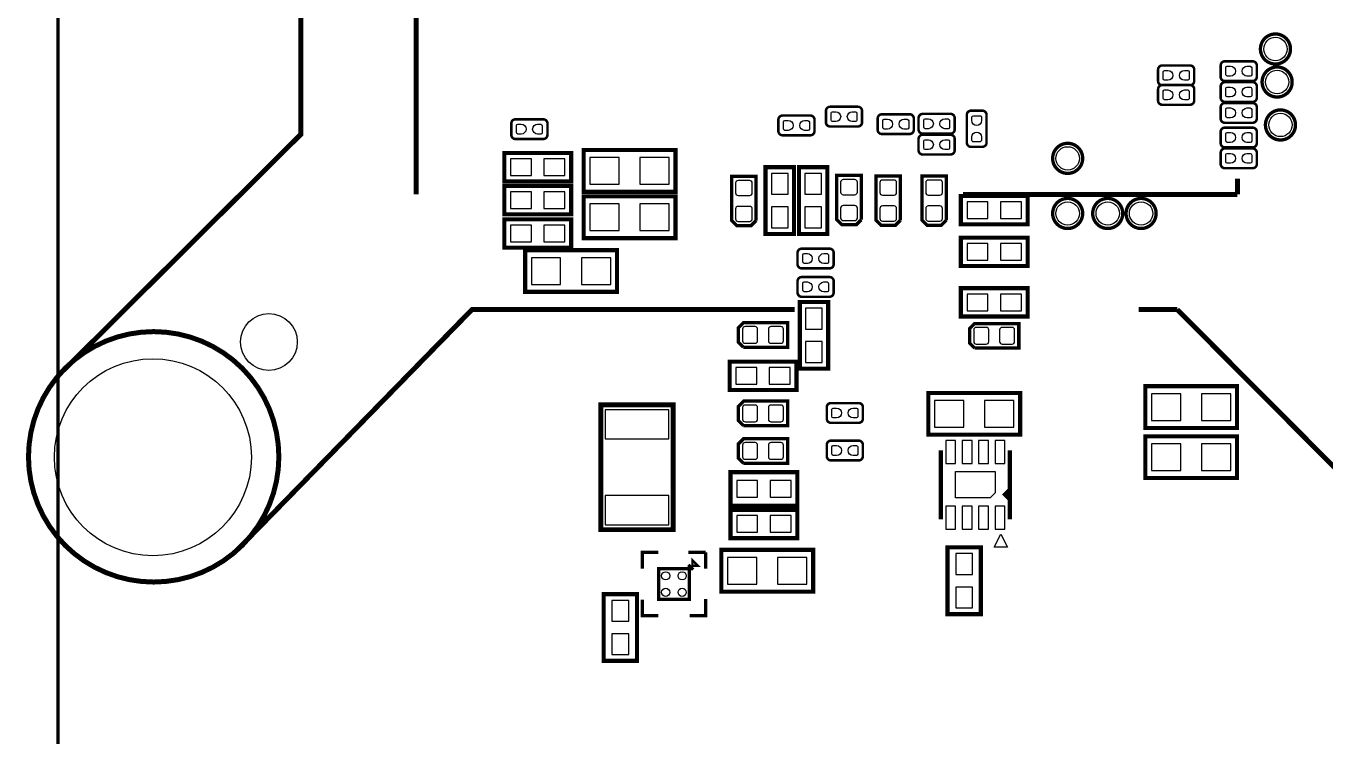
# Model space of a CAD drawing. Extents: x 6 to 176, y -11 to 159.
# Drawn here: x 81.89 to 121.42, y 52.07 to 73.67 of the extents above; entities that cross this region are included whole.
import ezdxf

# ---------------------------------------------------------------- set-up
doc = ezdxf.new("R2010")
doc.units = 0
for name, color, linetype in [('BG_SILKSCREEN_BOTTOM', 122, 'CONTINUOUS'), ('PG_NEW_SLIK-BOT', 231, 'CONTINUOUS'), ('PG_SILKSCREEN_BOTTOM', 122, 'CONTINUOUS'), ('PIN_BOTTOM', 12, 'CONTINUOUS')]:
    doc.layers.add(name, color=color, linetype=linetype)

msp = doc.modelspace()

# ---------------------------------------------------------------- linework, layer by layer
at = {"layer": 'BG_SILKSCREEN_BOTTOM', "const_width": 0.1524}
for points in [[(93.757242, 89.367106), (93.757242, 68.55079)], [(83.0326, 63.1952), (90.253312, 70.38086), (90.253312, 82.9818), (90.2208, 82.9818)], [(118.757446, 69.028818), (118.757446, 68.55079)], [(110.404656, 68.55079), (118.757446, 68.55079)], [(88.3412, 57.7596), (95.460312, 65.04686), (95.462852, 65.0494), (105.283, 65.0494)], [(115.745514, 65.047114), (116.923312, 65.047114)], [(124.2568, 57.6834), (116.923312, 65.047114)]]:
    msp.add_lwpolyline(points, dxfattribs=at)
msp.add_lwpolyline([(89.581228, 60.56503, 1), (81.961228, 60.56503, 1), (89.581228, 60.56503)], format="xyb", dxfattribs=at)
at = {"layer": 'PG_NEW_SLIK-BOT'}
for points, const_width in [([(120.3706, 72.9742, 1), (119.4562, 72.9742, 1), (120.3706, 72.9742)], 0.1016), ([(116.467636, 72.472804, 0.414214), (116.340636, 72.345804)], 0.0762), ([(117.44071, 72.345804, 0.414214), (117.31371, 72.472804)], 0.0762), ([(118.372636, 72.599804, 0.414214), (118.245636, 72.472804)], 0.0762), ([(119.34571, 72.472804, 0.414214), (119.21871, 72.599804)], 0.0762), ([(120.4214, 71.96963, 1), (119.507, 71.96963, 1), (120.4214, 71.96963)], 0.1016), ([(116.340636, 71.999602, 0.414214), (116.467636, 71.872602)], 0.0762), ([(117.31371, 71.872602, 0.414214), (117.44071, 71.999602)], 0.0762), ([(118.245636, 72.126602, 0.414214), (118.372636, 71.999602)], 0.0762), ([(118.372636, 71.964804, 0.414214), (118.245636, 71.837804)], 0.0762), ([(119.21871, 71.999602, 0.414214), (119.34571, 72.126602)], 0.0762), ([(119.34571, 71.837804, 0.414214), (119.21871, 71.964804)], 0.0762), ([(116.467636, 71.877174, 0.414214), (116.340636, 71.750174)], 0.0762), ([(117.44071, 71.750174, 0.414214), (117.31371, 71.877174)], 0.0762), ([(106.35869, 71.217028, 0.414214), (106.23169, 71.090028)], 0.0762), ([(107.331764, 71.090028, 0.414214), (107.204764, 71.217028)], 0.0762), ([(116.340636, 71.403972, 0.414214), (116.467636, 71.276972)], 0.0762), ([(117.31371, 71.276972, 0.414214), (117.44071, 71.403972)], 0.0762), ([(118.245636, 71.491602, 0.414214), (118.372636, 71.364602)], 0.0762), ([(118.372636, 71.329804, 0.414214), (118.245636, 71.202804)], 0.0762), ([(119.21871, 71.364602, 0.414214), (119.34571, 71.491602)], 0.0762), ([(119.34571, 71.202804, 0.414214), (119.21871, 71.329804)], 0.0762), ([(120.523, 70.6628, 1), (119.6086, 70.6628, 1), (120.523, 70.6628)], 0.1016), ([(96.782636, 70.835774, 0.414214), (96.655636, 70.708774)], 0.0762), ([(97.75571, 70.708774, 0.414214), (97.62871, 70.835774)], 0.0762), ([(104.91089, 70.949058, 0.414214), (104.78389, 70.822058)], 0.0762), ([(105.883964, 70.822058, 0.414214), (105.756964, 70.949058)], 0.0762), ([(106.23169, 70.743826, 0.414214), (106.35869, 70.616826)], 0.0762), ([(107.204764, 70.616826, 0.414214), (107.331764, 70.743826)], 0.0762), ([(107.93349, 70.988428, 0.414214), (107.80649, 70.861428)], 0.0762), ([(108.906564, 70.861428, 0.414214), (108.779564, 70.988428)], 0.0762), ([(109.177836, 70.999604, 0.414214), (109.050836, 70.872604)], 0.0762), ([(110.15091, 70.872604, 0.414214), (110.02391, 70.999604)], 0.0762), ([(110.646972, 71.097394, 0.414214), (110.519972, 70.970394)], 0.0762), ([(111.120174, 70.970394, 0.414214), (110.993174, 71.097394)], 0.0762), ([(118.245636, 70.856602, 0.414214), (118.372636, 70.729602)], 0.0762), ([(119.21871, 70.729602, 0.414214), (119.34571, 70.856602)], 0.0762), ([(96.655636, 70.362572, 0.414214), (96.782636, 70.235572)], 0.0762), ([(97.62871, 70.235572, 0.414214), (97.75571, 70.362572)], 0.0762), ([(104.78389, 70.475856, 0.414214), (104.91089, 70.348856)], 0.0762), ([(105.756964, 70.348856, 0.414214), (105.883964, 70.475856)], 0.0762), ([(107.80649, 70.515226, 0.414214), (107.93349, 70.388226)], 0.0762), ([(108.779564, 70.388226, 0.414214), (108.906564, 70.515226)], 0.0762), ([(109.050836, 70.526402, 0.414214), (109.177836, 70.399402)], 0.0762), ([(109.177836, 70.364604, 0.414214), (109.050836, 70.237604)], 0.0762), ([(110.02391, 70.399402, 0.414214), (110.15091, 70.526402)], 0.0762), ([(110.15091, 70.237604, 0.414214), (110.02391, 70.364604)], 0.0762), ([(118.372636, 70.581774, 0.414214), (118.245636, 70.454774)], 0.0762), ([(119.34571, 70.454774, 0.414214), (119.21871, 70.581774)], 0.0762), ([(110.519972, 70.12432, 0.414214), (110.646972, 69.99732)], 0.0762), ([(110.993174, 69.99732, 0.414214), (111.120174, 70.12432)], 0.0762), ([(114.046, 69.6468, 1), (113.1316, 69.6468, 1), (114.046, 69.6468)], 0.1016), ([(118.245636, 70.108572, 0.414214), (118.372636, 69.981572)], 0.0762), ([(118.37289, 69.947028, 0.414214), (118.24589, 69.820028)], 0.0762), ([(119.21871, 69.981572, 0.414214), (119.34571, 70.108572)], 0.0762), ([(119.345964, 69.820028, 0.414214), (119.218964, 69.947028)], 0.0762), ([(109.050836, 69.891402, 0.414214), (109.177836, 69.764402)], 0.0762), ([(110.02391, 69.764402, 0.414214), (110.15091, 69.891402)], 0.0762), ([(118.24589, 69.473826, 0.414214), (118.37289, 69.346826)], 0.0762), ([(119.218964, 69.346826, 0.414214), (119.345964, 69.473826)], 0.0762), ([(114.046, 67.9704, 1), (113.1316, 67.9704, 1), (114.046, 67.9704)], 0.1016), ([(115.2652, 67.9704, 1), (114.3508, 67.9704, 1), (115.2652, 67.9704)], 0.1016), ([(116.2812, 67.9704, 1), (115.3668, 67.9704, 1), (116.2812, 67.9704)], 0.1016), ([(105.49509, 66.899028, 0.414214), (105.36809, 66.772028)], 0.0762), ([(106.468164, 66.772028, 0.414214), (106.341164, 66.899028)], 0.0762), ([(105.36809, 66.425826, 0.414214), (105.49509, 66.298826)], 0.0762), ([(106.341164, 66.298826, 0.414214), (106.468164, 66.425826)], 0.0762), ([(105.49509, 66.035428, 0.414214), (105.36809, 65.908428)], 0.0762), ([(106.468164, 65.908428, 0.414214), (106.341164, 66.035428)], 0.0762), ([(105.36809, 65.562226, 0.414214), (105.49509, 65.435226)], 0.0762), ([(106.341164, 65.435226, 0.414214), (106.468164, 65.562226)], 0.0762), ([(106.38409, 62.200028, 0.414214), (106.25709, 62.073028)], 0.0762), ([(107.357164, 62.073028, 0.414214), (107.230164, 62.200028)], 0.0762), ([(106.25709, 61.726826, 0.414214), (106.38409, 61.599826)], 0.0762), ([(107.230164, 61.599826, 0.414214), (107.357164, 61.726826)], 0.0762), ([(106.38409, 61.057028, 0.414214), (106.25709, 60.930028)], 0.0762), ([(107.357164, 60.930028, 0.414214), (107.230164, 61.057028)], 0.0762), ([(106.25709, 60.583826, 0.414214), (106.38409, 60.456826)], 0.0762), ([(107.230164, 60.456826, 0.414214), (107.357164, 60.583826)], 0.0762)]:
    msp.add_lwpolyline(points, format="xyb", dxfattribs=dict(at, const_width=const_width))
for points, const_width in [([(116.340636, 72.345804), (116.340636, 71.999602)], 0.0762), ([(117.31371, 72.472804), (116.467636, 72.472804)], 0.0762), ([(117.44071, 71.999602), (117.44071, 72.345804)], 0.0762), ([(118.245636, 72.472804), (118.245636, 72.126602)], 0.0762), ([(119.21871, 72.599804), (118.372636, 72.599804)], 0.0762), ([(119.34571, 72.126602), (119.34571, 72.472804)], 0.0762), ([(118.372636, 71.999602), (119.21871, 71.999602)], 0.0762), ([(119.21871, 71.964804), (118.372636, 71.964804)], 0.0762), ([(116.340636, 71.750174), (116.340636, 71.403972)], 0.0762), ([(117.31371, 71.877174), (116.467636, 71.877174)], 0.0762), ([(116.467636, 71.872602), (117.31371, 71.872602)], 0.0762), ([(117.44071, 71.403972), (117.44071, 71.750174)], 0.0762), ([(118.245636, 71.837804), (118.245636, 71.491602)], 0.0762), ([(119.34571, 71.491602), (119.34571, 71.837804)], 0.0762), ([(107.204764, 71.217028), (106.35869, 71.217028)], 0.0762), ([(116.467636, 71.276972), (117.31371, 71.276972)], 0.0762), ([(118.245636, 71.202804), (118.245636, 70.856602)], 0.0762), ([(118.372636, 71.364602), (119.21871, 71.364602)], 0.0762), ([(119.21871, 71.329804), (118.372636, 71.329804)], 0.0762), ([(119.34571, 70.856602), (119.34571, 71.202804)], 0.0762), ([(97.62871, 70.835774), (96.782636, 70.835774)], 0.0762), ([(104.78389, 70.822058), (104.78389, 70.475856)], 0.0762), ([(105.756964, 70.949058), (104.91089, 70.949058)], 0.0762), ([(105.883964, 70.475856), (105.883964, 70.822058)], 0.0762), ([(106.23169, 71.090028), (106.23169, 70.743826)], 0.0762), ([(107.331764, 70.743826), (107.331764, 71.090028)], 0.0762), ([(107.80649, 70.861428), (107.80649, 70.515226)], 0.0762), ([(108.779564, 70.988428), (107.93349, 70.988428)], 0.0762), ([(108.906564, 70.515226), (108.906564, 70.861428)], 0.0762), ([(109.050836, 70.872604), (109.050836, 70.526402)], 0.0762), ([(110.02391, 70.999604), (109.177836, 70.999604)], 0.0762), ([(110.15091, 70.526402), (110.15091, 70.872604)], 0.0762), ([(110.519972, 70.970394), (110.519972, 70.12432)], 0.0762), ([(110.993174, 71.097394), (110.646972, 71.097394)], 0.0762), ([(111.120174, 70.12432), (111.120174, 70.970394)], 0.0762), ([(96.655636, 70.708774), (96.655636, 70.362572)], 0.0762), ([(97.75571, 70.362572), (97.75571, 70.708774)], 0.0762), ([(104.91089, 70.348856), (105.756964, 70.348856)], 0.0762), ([(106.35869, 70.616826), (107.204764, 70.616826)], 0.0762), ([(107.93349, 70.388226), (108.779564, 70.388226)], 0.0762), ([(109.177836, 70.399402), (110.02391, 70.399402)], 0.0762), ([(110.02391, 70.364604), (109.177836, 70.364604)], 0.0762), ([(118.245636, 70.454774), (118.245636, 70.108572)], 0.0762), ([(118.372636, 70.729602), (119.21871, 70.729602)], 0.0762), ([(119.21871, 70.581774), (118.372636, 70.581774)], 0.0762), ([(119.34571, 70.108572), (119.34571, 70.454774)], 0.0762), ([(96.782636, 70.235572), (97.62871, 70.235572)], 0.0762), ([(109.050836, 70.237604), (109.050836, 69.891402)], 0.0762), ([(110.15091, 69.891402), (110.15091, 70.237604)], 0.0762), ([(110.646972, 69.99732), (110.993174, 69.99732)], 0.0762), ([(118.372636, 69.981572), (119.21871, 69.981572)], 0.0762), ([(119.218964, 69.947028), (118.37289, 69.947028)], 0.0762), ([(98.4758, 69.81063), (96.4438, 69.81063), (96.4438, 68.94703), (98.4758, 68.94703), (98.4758, 69.81063)], 0.127), ([(98.8568, 68.6308), (101.6508, 68.6308), (101.6508, 69.9008), (98.8568, 69.9008), (98.8568, 68.6308)], 0.127), ([(109.177836, 69.764402), (110.02391, 69.764402)], 0.0762), ([(118.24589, 69.820028), (118.24589, 69.473826)], 0.0762), ([(119.345964, 69.473826), (119.345964, 69.820028)], 0.0762), ([(104.394, 69.37883), (104.394, 67.34683), (105.2576, 67.34683), (105.2576, 69.37883), (104.394, 69.37883)], 0.127), ([(105.41, 69.37883), (105.41, 67.34683), (106.2736, 67.34683), (106.2736, 69.37883), (105.41, 69.37883)], 0.127), ([(118.37289, 69.346826), (119.218964, 69.346826)], 0.0762), ([(98.4758, 68.8086), (96.4438, 68.8086), (96.4438, 67.945), (98.4758, 67.945), (98.4758, 68.8086)], 0.127), ([(104.10698, 67.7545), (104.10698, 69.1007), (103.36022, 69.1007), (103.36022, 67.75958), (103.5177, 67.6021), (103.954834, 67.6021), (104.107234, 67.7545)], 0.1016), ([(107.30738, 67.7799), (107.30738, 69.1261), (106.56062, 69.1261), (106.56062, 67.78498), (106.7181, 67.6275), (107.155234, 67.6275), (107.307634, 67.7799)], 0.1016), ([(108.50118, 67.76593), (108.50118, 69.11213), (107.75442, 69.11213), (107.75442, 67.77101), (107.9119, 67.61353), (108.349034, 67.61353), (108.501434, 67.76593)], 0.1016), ([(109.89818, 67.76593), (109.89818, 69.11213), (109.15142, 69.11213), (109.15142, 67.77101), (109.3089, 67.61353), (109.746034, 67.61353), (109.898434, 67.76593)], 0.1016), ([(98.8568, 67.21983), (101.6508, 67.21983), (101.6508, 68.48983), (98.8568, 68.48983), (98.8568, 67.21983)], 0.127), ([(112.3696, 68.5038), (110.3376, 68.5038), (110.3376, 67.6402), (112.3696, 67.6402), (112.3696, 68.5038)], 0.127), ([(98.4758, 67.7926), (96.4438, 67.7926), (96.4438, 66.929), (98.4758, 66.929), (98.4758, 67.7926)], 0.127), ([(112.3696, 67.2338), (110.3376, 67.2338), (110.3376, 66.3702), (112.3696, 66.3702), (112.3696, 67.2338)], 0.127), ([(99.8728, 66.8528), (97.0788, 66.8528), (97.0788, 65.5828), (99.8728, 65.5828), (99.8728, 66.8528)], 0.127), ([(106.341164, 66.899028), (105.49509, 66.899028)], 0.0762), ([(105.36809, 66.772028), (105.36809, 66.425826)], 0.0762), ([(106.468164, 66.425826), (106.468164, 66.772028)], 0.0762), ([(105.49509, 66.298826), (106.341164, 66.298826)], 0.0762), ([(106.341164, 66.035428), (105.49509, 66.035428)], 0.0762), ([(105.36809, 65.908428), (105.36809, 65.562226)], 0.0762), ([(106.468164, 65.562226), (106.468164, 65.908428)], 0.0762), ([(112.3696, 65.69583), (110.3376, 65.69583), (110.3376, 64.83223), (112.3696, 64.83223), (112.3696, 65.69583)], 0.127), ([(105.4354, 65.278), (105.4354, 63.246), (106.299, 63.246), (106.299, 65.278), (105.4354, 65.278)], 0.127), ([(105.49509, 65.435226), (106.341164, 65.435226)], 0.0762), ([(103.7209, 63.90005), (105.0671, 63.90005), (105.0671, 64.64681), (103.72598, 64.64681), (103.5685, 64.48933), (103.5685, 64.052196), (103.7209, 63.899796)], 0.1016), ([(110.7567, 63.87465), (112.1029, 63.87465), (112.1029, 64.62141), (110.76178, 64.62141), (110.6043, 64.46393), (110.6043, 64.026796), (110.7567, 63.874396)], 0.1016), ([(103.3018, 62.59703), (105.3338, 62.59703), (105.3338, 63.46063), (103.3018, 63.46063), (103.3018, 62.59703)], 0.127), ([(112.141, 62.5094), (109.347, 62.5094), (109.347, 61.2394), (112.141, 61.2394), (112.141, 62.5094)], 0.127), ([(118.745, 62.7126), (115.951, 62.7126), (115.951, 61.4426), (118.745, 61.4426), (118.745, 62.7126)], 0.127), ([(99.382326, 58.34888), (99.382326, 62.14872), (101.582474, 62.14872), (101.582474, 58.34888), (99.382326, 58.34888)], 0.150114), ([(103.7209, 61.51245), (105.0671, 61.51245), (105.0671, 62.25921), (103.72598, 62.25921), (103.5685, 62.10173), (103.5685, 61.664596), (103.7209, 61.512196)], 0.1016), ([(107.230164, 62.200028), (106.38409, 62.200028)], 0.0762), ([(107.357164, 61.726826), (107.357164, 62.073028)], 0.0762), ([(106.38409, 61.599826), (107.230164, 61.599826)], 0.0762), ([(103.7209, 60.36945), (105.0671, 60.36945), (105.0671, 61.11621), (103.72598, 61.11621), (103.5685, 60.95873), (103.5685, 60.521596), (103.7209, 60.369196)], 0.1016), ([(107.230164, 61.057028), (106.38409, 61.057028)], 0.0762), ([(107.357164, 60.583826), (107.357164, 60.930028)], 0.0762), ([(118.745, 61.1886), (115.951, 61.1886), (115.951, 59.9186), (118.745, 59.9186), (118.745, 61.1886)], 0.127), ([(106.38409, 60.456826), (107.230164, 60.456826)], 0.0762), ([(109.728762, 60.765436), (109.728762, 58.665364)], 0.127), ([(111.828834, 58.665364), (111.828834, 59.265312), (111.67872, 59.415426), (111.828834, 59.565286), (111.828834, 59.215274), (111.828834, 60.765436)], 0.127), ([(103.3272, 59.0804), (105.3592, 59.0804), (105.3592, 60.0964), (103.3272, 60.0964), (103.3272, 59.0804)], 0.127), ([(103.3272, 58.0898), (105.3592, 58.0898), (105.3592, 58.9534), (103.3272, 58.9534), (103.3272, 58.0898)], 0.127), ([(103.0478, 56.4642), (105.8418, 56.4642), (105.8418, 57.7342), (103.0478, 57.7342), (103.0478, 56.4642)], 0.127), ([(110.9472, 55.7784), (110.9472, 57.8104), (109.9312, 57.8104), (109.9312, 55.7784), (110.9472, 55.7784)], 0.127), ([(100.4824, 54.356), (100.4824, 56.388), (99.4664, 56.388), (99.4664, 54.356), (100.4824, 54.356)], 0.127)]:
    msp.add_lwpolyline(points, dxfattribs=dict(at, const_width=const_width))
at = {"layer": 'PG_SILKSCREEN_BOTTOM'}
for points, const_width in [([(82.855308, 44.29887), (82.855308, 114.798856)], 0.100076), ([(106.25709, 62.073028), (106.25709, 61.726826)], 0.0762), ([(106.25709, 60.930028), (106.25709, 60.583826)], 0.0762), ([(101.13518, 57.657746), (100.640134, 57.657746), (100.640134, 57.1627)], 0.100076), ([(102.570026, 57.657746), (102.045008, 57.657746)], 0.100076), ([(102.30866, 57.25922), (102.181406, 57.386474), (102.181406, 57.25922), (102.30866, 57.25922)], 0.100076), ([(102.570026, 57.1627), (102.570026, 57.657746)], 0.100076), ([(102.070154, 57.157874), (101.140006, 57.157874), (101.140006, 56.227726), (102.070154, 56.227726), (102.070154, 57.157874)], 0.100076), ([(102.190042, 57.127902), (102.040182, 57.277762)], 0.100076), ([(100.640134, 56.2229), (100.640134, 55.727854), (101.13518, 55.727854)], 0.100076), ([(102.08514, 55.727854), (102.570026, 55.727854), (102.570026, 56.242712)], 0.100076)]:
    msp.add_lwpolyline(points, dxfattribs=dict(at, const_width=const_width))
msp.add_lwpolyline([(111.556546, 58.213498), (111.756698, 57.813448), (111.356648, 57.813448)], close=True, dxfattribs=at)
at = {"layer": 'PIN_BOTTOM'}
for points in [[(118.54561, 72.149716), (118.44401, 72.149716, -0.375524), (118.401592, 72.19823), (118.401592, 72.41413, -0.365699), (118.44401, 72.449944), (118.54561, 72.449944, -0.999521)], [(119.04599, 72.449944), (119.14759, 72.449944, -0.375524), (119.190008, 72.40143), (119.190008, 72.18553, -0.365699), (119.14759, 72.149716), (119.04599, 72.149716, -0.999521)], [(116.64061, 72.022716), (116.53901, 72.022716, -0.375524), (116.496592, 72.07123), (116.496592, 72.28713, -0.365699), (116.53901, 72.322944), (116.64061, 72.322944, -0.999521)], [(117.14099, 72.322944), (117.24259, 72.322944, -0.375524), (117.285008, 72.27443), (117.285008, 72.05853, -0.365699), (117.24259, 72.022716), (117.14099, 72.022716, -0.999521)], [(116.64061, 71.427086), (116.53901, 71.427086, -0.375524), (116.496592, 71.4756), (116.496592, 71.6915, -0.365699), (116.53901, 71.727314), (116.64061, 71.727314, -0.999521)], [(117.14099, 71.727314), (117.24259, 71.727314, -0.375524), (117.285008, 71.6788), (117.285008, 71.4629, -0.365699), (117.24259, 71.427086), (117.14099, 71.427086, -0.999521)], [(118.54561, 71.514716), (118.44401, 71.514716, -0.375524), (118.401592, 71.56323), (118.401592, 71.77913, -0.365699), (118.44401, 71.814944), (118.54561, 71.814944, -0.999521)], [(119.04599, 71.814944), (119.14759, 71.814944, -0.375524), (119.190008, 71.76643), (119.190008, 71.55053, -0.365699), (119.14759, 71.514716), (119.04599, 71.514716, -0.999521)], [(118.54561, 70.879716), (118.44401, 70.879716, -0.375524), (118.401592, 70.92823), (118.401592, 71.14413, -0.365699), (118.44401, 71.179944), (118.54561, 71.179944, -0.999521)], [(119.04599, 71.179944), (119.14759, 71.179944, -0.375524), (119.190008, 71.13143), (119.190008, 70.91553, -0.365699), (119.14759, 70.879716), (119.04599, 70.879716, -0.999521)], [(105.08361, 70.498716), (104.98201, 70.498716, -0.375524), (104.939592, 70.54723), (104.939592, 70.76313, -0.365699), (104.98201, 70.798944), (105.08361, 70.798944, -0.999521)], [(105.58399, 70.798944), (105.68559, 70.798944, -0.375524), (105.728008, 70.75043), (105.728008, 70.53453, -0.365699), (105.68559, 70.498716), (105.58399, 70.498716, -0.999521)], [(106.53141, 70.766686), (106.42981, 70.766686, -0.375524), (106.387392, 70.8152), (106.387392, 71.0311, -0.365699), (106.42981, 71.066914), (106.53141, 71.066914, -0.999521)], [(107.03179, 71.066914), (107.13339, 71.066914, -0.375524), (107.175808, 71.0184), (107.175808, 70.8025, -0.365699), (107.13339, 70.766686), (107.03179, 70.766686, -0.999521)], [(108.10621, 70.538086), (108.00461, 70.538086, -0.375524), (107.962192, 70.5866), (107.962192, 70.8025, -0.365699), (108.00461, 70.838314), (108.10621, 70.838314, -0.999521)], [(108.60659, 70.838314), (108.70819, 70.838314, -0.375524), (108.750608, 70.7898), (108.750608, 70.5739, -0.365699), (108.70819, 70.538086), (108.60659, 70.538086, -0.999521)], [(109.35081, 70.549516), (109.24921, 70.549516, -0.375524), (109.206792, 70.59803), (109.206792, 70.81393, -0.365699), (109.24921, 70.849744), (109.35081, 70.849744, -0.999521)], [(109.85119, 70.849744), (109.95279, 70.849744, -0.375524), (109.995208, 70.80123), (109.995208, 70.58533, -0.365699), (109.95279, 70.549516), (109.85119, 70.549516, -0.999521)], [(110.670086, 70.79742), (110.670086, 70.89902, -0.375524), (110.7186, 70.941438), (110.9345, 70.941438, -0.365699), (110.970314, 70.89902), (110.970314, 70.79742, -0.999521)], [(96.95561, 70.385686), (96.85401, 70.385686, -0.375524), (96.811592, 70.4342), (96.811592, 70.6501, -0.365699), (96.85401, 70.685914), (96.95561, 70.685914, -0.999521)], [(97.45599, 70.685914), (97.55759, 70.685914, -0.375524), (97.600008, 70.6374), (97.600008, 70.4215, -0.365699), (97.55759, 70.385686), (97.45599, 70.385686, -0.999521)], [(110.970314, 70.29704), (110.970314, 70.19544, -0.375524), (110.9218, 70.153022), (110.7059, 70.153022, -0.365699), (110.670086, 70.19544), (110.670086, 70.29704, -0.999521)], [(118.54561, 70.131686), (118.44401, 70.131686, -0.375524), (118.401592, 70.1802), (118.401592, 70.3961, -0.365699), (118.44401, 70.431914), (118.54561, 70.431914, -0.999521)], [(119.04599, 70.431914), (119.14759, 70.431914, -0.375524), (119.190008, 70.3834), (119.190008, 70.1675, -0.365699), (119.14759, 70.131686), (119.04599, 70.131686, -0.999521)], [(109.35081, 69.914516), (109.24921, 69.914516, -0.375524), (109.206792, 69.96303), (109.206792, 70.17893, -0.365699), (109.24921, 70.214744), (109.35081, 70.214744, -0.999521)], [(109.85119, 70.214744), (109.95279, 70.214744, -0.375524), (109.995208, 70.16623), (109.995208, 69.95033, -0.365699), (109.95279, 69.914516), (109.85119, 69.914516, -0.999521)], [(118.54561, 69.496686), (118.44401, 69.496686, -0.375524), (118.401592, 69.5452), (118.401592, 69.7611, -0.365699), (118.44401, 69.796914), (118.54561, 69.796914, -0.999521)], [(119.04599, 69.796914), (119.14759, 69.796914, -0.375524), (119.190008, 69.7484), (119.190008, 69.5325, -0.365699), (119.14759, 69.496686), (119.04599, 69.496686, -0.999521)], [(103.5558, 68.9737, 0.414214), (103.4796, 68.8975), (103.4796, 68.5927, 0.414214), (103.5558, 68.5165), (103.9114, 68.5165, 0.414214), (103.9876, 68.5927), (103.9876, 68.8975, 0.414214), (103.9114, 68.9737)], [(106.7562, 68.9991, 0.414214), (106.68, 68.9229), (106.68, 68.6181, 0.414214), (106.7562, 68.5419), (107.1118, 68.5419, 0.414214), (107.188, 68.6181), (107.188, 68.9229, 0.414214), (107.1118, 68.9991)], [(107.95, 68.98513, 0.414214), (107.8738, 68.90893), (107.8738, 68.60413, 0.414214), (107.95, 68.52793), (108.3056, 68.52793, 0.414214), (108.3818, 68.60413), (108.3818, 68.90893, 0.414214), (108.3056, 68.98513)], [(109.347, 68.98513, 0.414214), (109.2708, 68.90893), (109.2708, 68.60413, 0.414214), (109.347, 68.52793), (109.7026, 68.52793, 0.414214), (109.7788, 68.60413), (109.7788, 68.90893, 0.414214), (109.7026, 68.98513)], [(103.5558, 68.1863, 0.414214), (103.4796, 68.1101), (103.4796, 67.8053, 0.414214), (103.5558, 67.7291), (103.9114, 67.7291, 0.414214), (103.9876, 67.8053), (103.9876, 68.1101, 0.414214), (103.9114, 68.1863)], [(106.7562, 68.2117, 0.414214), (106.68, 68.1355), (106.68, 67.8307, 0.414214), (106.7562, 67.7545), (107.1118, 67.7545, 0.414214), (107.188, 67.8307), (107.188, 68.1355, 0.414214), (107.1118, 68.2117)], [(107.95, 68.19773, 0.414214), (107.8738, 68.12153), (107.8738, 67.81673, 0.414214), (107.95, 67.74053), (108.3056, 67.74053, 0.414214), (108.3818, 67.81673), (108.3818, 68.12153, 0.414214), (108.3056, 68.19773)], [(109.347, 68.19773, 0.414214), (109.2708, 68.12153), (109.2708, 67.81673, 0.414214), (109.347, 67.74053), (109.7026, 67.74053, 0.414214), (109.7788, 67.81673), (109.7788, 68.12153, 0.414214), (109.7026, 68.19773)], [(105.66781, 66.448686), (105.56621, 66.448686, -0.375524), (105.523792, 66.4972), (105.523792, 66.7131, -0.365699), (105.56621, 66.748914), (105.66781, 66.748914, -0.999521)], [(106.16819, 66.748914), (106.26979, 66.748914, -0.375524), (106.312208, 66.7004), (106.312208, 66.4845, -0.365699), (106.26979, 66.448686), (106.16819, 66.448686, -0.999521)], [(105.66781, 65.585086), (105.56621, 65.585086, -0.375524), (105.523792, 65.6336), (105.523792, 65.8495, -0.365699), (105.56621, 65.885314), (105.66781, 65.885314, -0.999521)], [(106.16819, 65.885314), (106.26979, 65.885314, -0.375524), (106.312208, 65.8368), (106.312208, 65.6209, -0.365699), (106.26979, 65.585086), (106.16819, 65.585086, -0.999521)], [(104.1527, 64.45123, 0.414214), (104.0765, 64.52743), (103.7717, 64.52743, 0.414214), (103.6955, 64.45123), (103.6955, 64.09563, 0.414214), (103.7717, 64.01943), (104.0765, 64.01943, 0.414214), (104.1527, 64.09563)], [(104.9401, 64.45123, 0.414214), (104.8639, 64.52743), (104.5591, 64.52743, 0.414214), (104.4829, 64.45123), (104.4829, 64.09563, 0.414214), (104.5591, 64.01943), (104.8639, 64.01943, 0.414214), (104.9401, 64.09563)], [(111.1885, 64.42583, 0.414214), (111.1123, 64.50203), (110.8075, 64.50203, 0.414214), (110.7313, 64.42583), (110.7313, 64.07023, 0.414214), (110.8075, 63.99403), (111.1123, 63.99403, 0.414214), (111.1885, 64.07023)], [(111.9759, 64.42583, 0.414214), (111.8997, 64.50203), (111.5949, 64.50203, 0.414214), (111.5187, 64.42583), (111.5187, 64.07023, 0.414214), (111.5949, 63.99403), (111.8997, 63.99403, 0.414214), (111.9759, 64.07023)], [(104.1527, 62.06363, 0.414214), (104.0765, 62.13983), (103.7717, 62.13983, 0.414214), (103.6955, 62.06363), (103.6955, 61.70803, 0.414214), (103.7717, 61.63183), (104.0765, 61.63183, 0.414214), (104.1527, 61.70803)], [(104.9401, 62.06363, 0.414214), (104.8639, 62.13983), (104.5591, 62.13983, 0.414214), (104.4829, 62.06363), (104.4829, 61.70803, 0.414214), (104.5591, 61.63183), (104.8639, 61.63183, 0.414214), (104.9401, 61.70803)], [(106.55681, 61.749686), (106.45521, 61.749686, -0.375524), (106.412792, 61.7982), (106.412792, 62.0141, -0.365699), (106.45521, 62.049914), (106.55681, 62.049914, -0.999521)], [(107.05719, 62.049914), (107.15879, 62.049914, -0.375524), (107.201208, 62.0014), (107.201208, 61.7855, -0.365699), (107.15879, 61.749686), (107.05719, 61.749686, -0.999521)], [(104.1527, 60.92063, 0.414214), (104.0765, 60.99683), (103.7717, 60.99683, 0.414214), (103.6955, 60.92063), (103.6955, 60.56503, 0.414214), (103.7717, 60.48883), (104.0765, 60.48883, 0.414214), (104.1527, 60.56503)], [(104.9401, 60.92063, 0.414214), (104.8639, 60.99683), (104.5591, 60.99683, 0.414214), (104.4829, 60.92063), (104.4829, 60.56503, 0.414214), (104.5591, 60.48883), (104.8639, 60.48883, 0.414214), (104.9401, 60.56503)], [(106.55681, 60.606686), (106.45521, 60.606686, -0.375524), (106.412792, 60.6552), (106.412792, 60.8711, -0.365699), (106.45521, 60.906914), (106.55681, 60.906914, -0.999521)], [(107.05719, 60.906914), (107.15879, 60.906914, -0.375524), (107.201208, 60.8584), (107.201208, 60.6425, -0.365699), (107.15879, 60.606686), (107.05719, 60.606686, -0.999521)]]:
    msp.add_lwpolyline(points, format="xyb", close=True, dxfattribs=at)
for points in [[(96.6343, 69.12483), (97.2693, 69.12483), (97.2693, 69.63283), (96.6343, 69.63283)], [(97.6503, 69.12483), (98.2853, 69.12483), (98.2853, 69.63283), (97.6503, 69.63283)], [(99.0473, 69.6722), (99.0473, 68.8594), (99.9363, 68.8594), (99.9363, 69.6722)], [(100.5713, 69.6722), (100.5713, 68.8594), (101.4603, 68.8594), (101.4603, 69.6722)], [(105.0798, 68.55333), (105.0798, 69.18833), (104.5718, 69.18833), (104.5718, 68.55333)], [(106.0958, 68.55333), (106.0958, 69.18833), (105.5878, 69.18833), (105.5878, 68.55333)], [(96.6343, 68.1228), (97.2693, 68.1228), (97.2693, 68.6308), (96.6343, 68.6308)], [(97.6503, 68.1228), (98.2853, 68.1228), (98.2853, 68.6308), (97.6503, 68.6308)], [(99.0473, 68.26123), (99.0473, 67.44843), (99.9363, 67.44843), (99.9363, 68.26123)], [(100.5713, 68.26123), (100.5713, 67.44843), (101.4603, 67.44843), (101.4603, 68.26123)], [(105.0798, 67.53733), (105.0798, 68.17233), (104.5718, 68.17233), (104.5718, 67.53733)], [(106.0958, 67.53733), (106.0958, 68.17233), (105.5878, 68.17233), (105.5878, 67.53733)], [(110.5281, 67.818), (111.1631, 67.818), (111.1631, 68.326), (110.5281, 68.326)], [(111.5441, 67.818), (112.1791, 67.818), (112.1791, 68.326), (111.5441, 68.326)], [(96.6343, 67.1068), (97.2693, 67.1068), (97.2693, 67.6148), (96.6343, 67.6148)], [(97.6503, 67.1068), (98.2853, 67.1068), (98.2853, 67.6148), (97.6503, 67.6148)], [(110.5281, 66.548), (111.1631, 66.548), (111.1631, 67.056), (110.5281, 67.056)], [(111.5441, 66.548), (112.1791, 66.548), (112.1791, 67.056), (111.5441, 67.056)], [(98.1583, 65.8114), (98.1583, 66.6242), (97.2693, 66.6242), (97.2693, 65.8114)], [(99.6823, 65.8114), (99.6823, 66.6242), (98.7933, 66.6242), (98.7933, 65.8114)], [(110.5281, 65.01003), (111.1631, 65.01003), (111.1631, 65.51803), (110.5281, 65.51803)], [(111.5441, 65.01003), (112.1791, 65.01003), (112.1791, 65.51803), (111.5441, 65.51803)], [(106.1212, 64.4525), (106.1212, 65.0875), (105.6132, 65.0875), (105.6132, 64.4525)], [(106.1212, 63.4365), (106.1212, 64.0715), (105.6132, 64.0715), (105.6132, 63.4365)], [(104.1273, 63.28283), (103.4923, 63.28283), (103.4923, 62.77483), (104.1273, 62.77483)], [(105.1433, 63.28283), (104.5083, 63.28283), (104.5083, 62.77483), (105.1433, 62.77483)], [(117.0305, 61.6712), (117.0305, 62.484), (116.1415, 62.484), (116.1415, 61.6712)], [(118.5545, 61.6712), (118.5545, 62.484), (117.6655, 62.484), (117.6655, 61.6712)], [(110.4265, 61.468), (110.4265, 62.2808), (109.5375, 62.2808), (109.5375, 61.468)], [(111.9505, 61.468), (111.9505, 62.2808), (111.0615, 62.2808), (111.0615, 61.468)], [(99.5172, 61.10986), (101.4476, 61.10986), (101.4476, 61.99886), (99.5172, 61.99886)], [(110.17885, 60.365386), (110.17885, 61.06541), (109.878876, 61.06541), (109.878876, 60.365386)], [(110.678976, 60.365386), (110.678976, 61.06541), (110.379002, 61.06541), (110.379002, 60.365386)], [(111.178848, 60.365386), (111.178848, 61.06541), (110.878874, 61.06541), (110.878874, 60.365386)], [(111.678974, 60.365386), (111.678974, 61.06541), (111.379, 61.06541), (111.379, 60.365386)], [(117.0305, 60.1472), (117.0305, 60.96), (116.1415, 60.96), (116.1415, 60.1472)], [(118.5545, 60.1472), (118.5545, 60.96), (117.6655, 60.96), (117.6655, 60.1472)], [(111.378746, 60.11545), (111.378746, 59.465464), (111.228886, 59.31535), (110.17885, 59.31535), (110.17885, 60.11545)], [(103.5177, 59.8424), (103.5177, 59.3344), (104.1527, 59.3344), (104.1527, 59.8424)], [(104.5337, 59.8424), (104.5337, 59.3344), (105.1687, 59.3344), (105.1687, 59.8424)], [(99.5172, 58.49874), (101.4476, 58.49874), (101.4476, 59.38774), (99.5172, 59.38774)], [(110.17885, 58.36539), (110.17885, 59.065414), (109.878876, 59.065414), (109.878876, 58.36539)], [(110.678976, 58.36539), (110.678976, 59.065414), (110.379002, 59.065414), (110.379002, 58.36539)], [(111.178848, 58.36539), (111.178848, 59.065414), (110.878874, 59.065414), (110.878874, 58.36539)], [(111.678974, 58.36539), (111.678974, 59.065414), (111.379, 59.065414), (111.379, 58.36539)], [(104.1527, 58.7756), (103.5177, 58.7756), (103.5177, 58.2676), (104.1527, 58.2676)], [(105.1687, 58.7756), (104.5337, 58.7756), (104.5337, 58.2676), (105.1687, 58.2676)], [(103.2383, 57.5056), (103.2383, 56.6928), (104.1273, 56.6928), (104.1273, 57.5056)], [(104.7623, 57.5056), (104.7623, 56.6928), (105.6513, 56.6928), (105.6513, 57.5056)], [(110.1852, 56.9849), (110.6932, 56.9849), (110.6932, 57.6199), (110.1852, 57.6199)], [(110.1852, 55.9689), (110.6932, 55.9689), (110.6932, 56.6039), (110.1852, 56.6039)], [(99.7204, 55.5625), (100.2284, 55.5625), (100.2284, 56.1975), (99.7204, 56.1975)], [(99.7204, 54.5465), (100.2284, 54.5465), (100.2284, 55.1815), (99.7204, 55.1815)]]:
    msp.add_lwpolyline(points, close=True, dxfattribs=at)
for centre, radius in [((119.9134, 72.9742), 0.3556), ((119.9642, 71.96963), 0.3556), ((120.0658, 70.6628), 0.3556), ((113.5888, 69.6468), 0.3556), ((113.5888, 67.9704), 0.3556), ((114.808, 67.9704), 0.3556), ((115.824, 67.9704), 0.3556), ((89.277698, 64.059308), 0.8636), ((85.74659, 60.554362), 2.9972), ((101.355144, 56.942736), 0.124968), ((101.855016, 56.942736), 0.124968), ((101.355144, 56.442864), 0.124968), ((101.855016, 56.442864), 0.124968)]:
    msp.add_circle(centre, radius, dxfattribs=at)

doc.saveas('drawing.dxf')
